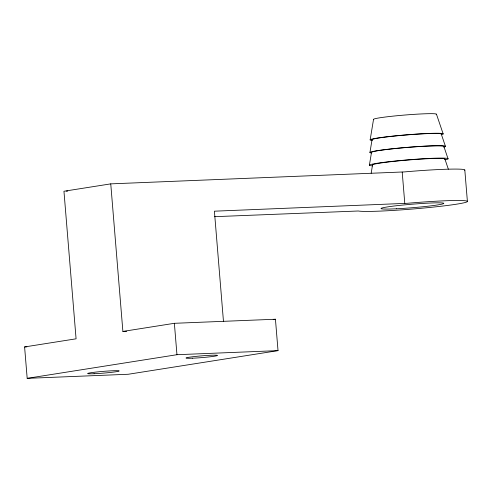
<?xml version="1.0" encoding="UTF-8"?>
<svg xmlns="http://www.w3.org/2000/svg" width="492" height="492" viewBox="0 0 492 492"><rect width="100%" height="100%" fill="white"/><g stroke="black" fill="none" stroke-linecap="round" stroke-linejoin="round"><path stroke-width="0.74" d="M370.156 139.851L373.539 119.347M369.935 152.514L372.044 139.697M369.394 165.201L371.503 152.385M371.171 173.239L372.536 164.943M110.755 183.867L63.954 191.247L76.082 338.816L24.6 346.94L27.183 378.342L128.246 374.264L278.023 350.63L275.44 319.234L174.371 323.305L122.889 331.43L110.755 183.867L404.51 171.905A55.252 3.081 -4.7 0 1 464.651 170.306M273.171 319.591L275.44 319.234M27.183 378.342L176.954 354.707L278.023 350.63M223.454 321.245L214.407 211.185L407.093 203.307A55.252 3.081 -4.7 0 1 466.939 201.08A55.252 3.081 -4.7 0 1 421.392 208.264A55.252 3.081 -4.7 0 1 358.367 210.994L214.432 216.683M66.254 191.154L67.785 191.093M122.889 331.43L126.715 331.276M24.6 346.94L26.894 346.848M436.472 114.224L443.157 133.91M441.269 134.064L445.451 146.364M443.876 146.493L448.052 158.799M444.909 159.051L448.347 169.187M464.817 170.072L467.4 201.474M402.21 172.114L404.793 203.51M174.371 323.305L176.954 354.707M373.6 119.47A31.574 1.765 -4.7 0 1 406.398 114.907A31.574 1.765 -4.7 0 1 436.121 114.501M372.339 139.949A34.729 1.937 -4.7 0 1 405.777 135.011A34.729 1.937 -4.7 0 1 441.164 134.205M372.641 165.835A39.465 2.202 -4.7 0 1 407.72 159.869A39.465 2.202 -4.7 0 1 445.555 159.759M371.811 152.643A36.31 2.03 -4.7 0 1 408.028 147.379A36.31 2.03 -4.7 0 1 443.476 146.807M372.241 140.386A36.623 2.042 -4.7 0 1 405.728 134.906A36.623 2.042 -4.7 0 1 441.65 134.599M372.604 165.084A36.31 2.03 -4.7 0 1 410.322 159.838A36.31 2.03 -4.7 0 1 444.51 159.371M371.3 152.987A37.884 2.116 -4.7 0 1 408.046 147.286A37.884 2.116 -4.7 0 1 443.889 147.077M94.095 373.717A15.775 0.879 -4.7 0 0 119.076 371.06A15.775 0.879 -4.7 0 0 97.195 371.94A15.775 0.879 -4.7 0 0 94.095 373.717M192.384 358.207A15.775 0.879 -4.7 0 0 217.366 355.55A15.775 0.879 -4.7 0 0 195.484 356.436A15.775 0.879 -4.7 0 0 192.384 358.207M396.349 208.786A31.574 1.765 -4.7 0 0 443.802 203.393A31.574 1.765 -4.7 0 0 396.859 205.687A31.574 1.765 -4.7 0 0 396.349 208.786"/></g></svg>
